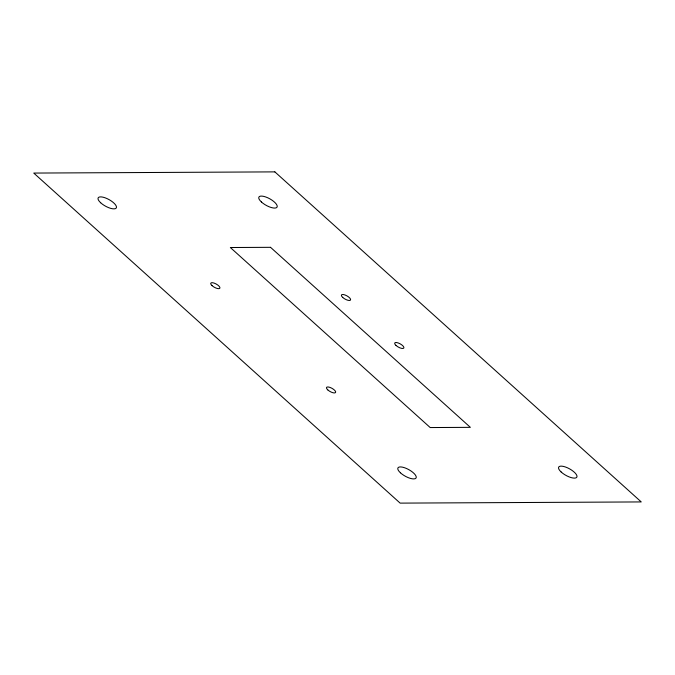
<?xml version="1.0" encoding="UTF-8"?>
<svg xmlns="http://www.w3.org/2000/svg" width="675" height="675" viewBox="0 0 675 675"><rect width="100%" height="100%" fill="white"/><g stroke="black" fill="none" stroke-linecap="round" stroke-linejoin="round"><path stroke-width="1.01" d="M274.86 171.88L33.75 173.07L400.14 503.12L641.25 501.93L274.86 171.88M270.532 247.32L230.344 247.523L430.194 427.553L470.374 427.351L270.532 247.32M396.006 345.44A5.189 1.865 29 0 0 403.768 348.114A5.189 1.865 29 0 0 398.132 342.925A5.189 1.865 29 0 0 396.006 345.44M342.714 297.43A5.189 1.865 29 0 0 350.477 300.113A5.189 1.865 29 0 0 344.841 294.916A5.189 1.865 29 0 0 342.714 297.43M561.17 472.011A10.378 3.738 29 0 0 576.686 477.377A10.378 3.738 29 0 0 565.414 466.982A10.378 3.738 29 0 0 561.17 472.011M400.427 472.804A10.378 3.738 29 0 0 415.943 478.17A10.378 3.738 29 0 0 404.671 467.775A10.378 3.738 29 0 0 400.427 472.804M261.402 201.977A10.378 3.738 29 0 0 276.91 207.335A10.378 3.738 29 0 0 265.646 196.94A10.378 3.738 29 0 0 261.402 201.977M100.659 202.762A10.378 3.738 29 0 0 116.168 208.128A10.378 3.738 29 0 0 104.903 197.733A10.378 3.738 29 0 0 100.659 202.762M327.78 389.897A5.189 1.865 29 0 0 335.543 392.572A5.189 1.865 29 0 0 329.906 387.382A5.189 1.865 29 0 0 327.78 389.897M212.034 285.626A5.189 1.865 29 0 0 219.797 288.309A5.189 1.865 29 0 0 214.161 283.112A5.189 1.865 29 0 0 212.034 285.626"/></g></svg>
